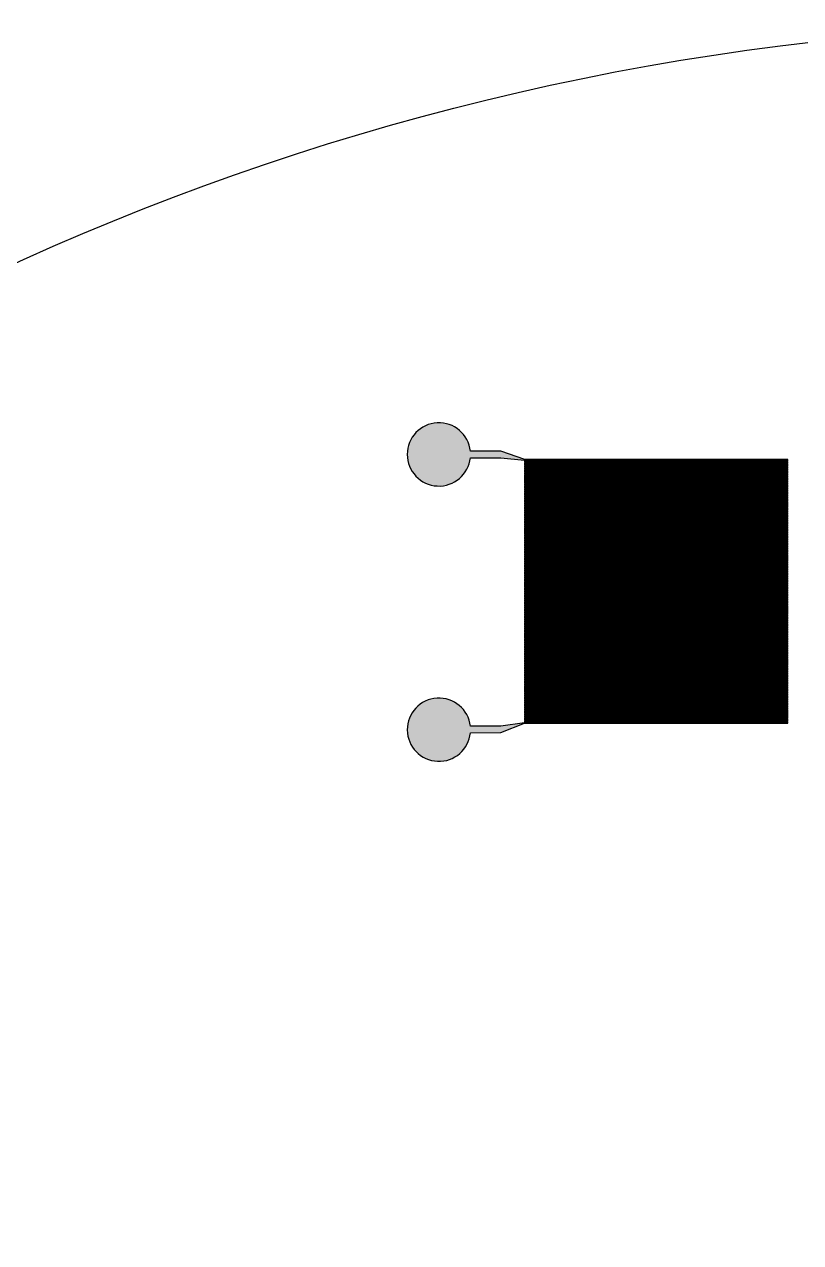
# Model space of a CAD drawing. Header units: millimetres. Extents: x 2668 to 2894, y 1564 to 1665.
# Drawn here: x 2697.88 to 2712.6, y 1641.61 to 1664.73 of the extents above; entities that cross this region are included whole.
import ezdxf

# ---------------------------------------------------------------- set-up
doc = ezdxf.new("R2010")
doc.units = ezdxf.units.MM

msp = doc.modelspace()

# ---------------------------------------------------------------- hatches: boundary and pattern name
h = msp.add_hatch(color=0)
h.dxf.hatch_style = 1
h.paths.add_polyline_path([(2706.919, 1656.627), (2706.34, 1656.627, 19.147775), (2706.34, 1656.502), (2706.919, 1656.502), (2707.364, 1656.456), (2712.352, 1656.456), (2712.352, 1656.444), (2712.342, 1656.444), (2707.364, 1656.444), (2707.364, 1656.412), (2712.352, 1656.412), (2712.352, 1656.4), (2712.342, 1656.4), (2707.364, 1656.4), (2707.364, 1656.368), (2712.352, 1656.368), (2712.352, 1656.356), (2712.342, 1656.356), (2707.364, 1656.356), (2707.364, 1656.324), (2712.352, 1656.324), (2712.352, 1656.312), (2712.342, 1656.312), (2707.364, 1656.312), (2707.364, 1656.28), (2712.352, 1656.28), (2712.352, 1656.268), (2712.342, 1656.268), (2707.364, 1656.268), (2707.364, 1656.236), (2712.352, 1656.236), (2712.352, 1656.224), (2712.342, 1656.224), (2707.364, 1656.224), (2707.364, 1656.192), (2712.352, 1656.192), (2712.352, 1656.18), (2712.342, 1656.18), (2707.364, 1656.18), (2707.364, 1656.148), (2712.352, 1656.148), (2712.352, 1656.136), (2712.342, 1656.136), (2707.364, 1656.136), (2707.364, 1656.104), (2712.352, 1656.104), (2712.352, 1656.092), (2712.342, 1656.092), (2707.364, 1656.092), (2707.364, 1656.06), (2712.352, 1656.06), (2712.352, 1656.048), (2712.342, 1656.048), (2707.364, 1656.048), (2707.364, 1656.016), (2712.352, 1656.016), (2712.352, 1656.004), (2712.342, 1656.004), (2707.364, 1656.004), (2707.364, 1655.972), (2712.352, 1655.972), (2712.352, 1655.96), (2712.342, 1655.96), (2707.364, 1655.96), (2707.364, 1655.928), (2712.352, 1655.928), (2712.352, 1655.916), (2712.342, 1655.916), (2707.364, 1655.916), (2707.364, 1655.884), (2712.352, 1655.884), (2712.352, 1655.872), (2712.342, 1655.872), (2707.364, 1655.872), (2707.364, 1655.84), (2712.352, 1655.84), (2712.352, 1655.828), (2712.342, 1655.828), (2707.364, 1655.828), (2707.364, 1655.796), (2712.352, 1655.796), (2712.352, 1655.784), (2712.342, 1655.784), (2707.364, 1655.784), (2707.364, 1655.752), (2712.352, 1655.752), (2712.352, 1655.74), (2712.342, 1655.74), (2707.364, 1655.74), (2707.364, 1655.708), (2712.352, 1655.708), (2712.352, 1655.696), (2712.342, 1655.696), (2707.364, 1655.696), (2707.364, 1655.664), (2712.352, 1655.664), (2712.352, 1655.652), (2712.342, 1655.652), (2707.364, 1655.652), (2707.364, 1655.62), (2712.352, 1655.62), (2712.352, 1655.608), (2712.342, 1655.608), (2707.364, 1655.608), (2707.364, 1655.576), (2712.352, 1655.576), (2712.352, 1655.564), (2712.342, 1655.564), (2707.364, 1655.564), (2707.364, 1655.532), (2712.352, 1655.532), (2712.352, 1655.52), (2712.342, 1655.52), (2707.364, 1655.52), (2707.364, 1655.488), (2712.352, 1655.488), (2712.352, 1655.476), (2712.342, 1655.476), (2707.364, 1655.476), (2707.364, 1655.444), (2712.352, 1655.444), (2712.352, 1655.432), (2712.342, 1655.432), (2707.364, 1655.432), (2707.364, 1655.4), (2712.352, 1655.4), (2712.352, 1655.388), (2712.342, 1655.388), (2707.364, 1655.388), (2707.364, 1655.356), (2712.352, 1655.356), (2712.352, 1655.344), (2712.342, 1655.344), (2707.364, 1655.344), (2707.364, 1655.312), (2712.352, 1655.312), (2712.352, 1655.3), (2712.342, 1655.3), (2707.364, 1655.3), (2707.364, 1655.268), (2712.352, 1655.268), (2712.352, 1655.256), (2712.342, 1655.256), (2707.364, 1655.256), (2707.364, 1655.224), (2712.352, 1655.224), (2712.352, 1655.212), (2712.342, 1655.212), (2707.364, 1655.212), (2707.364, 1655.18), (2712.352, 1655.18), (2712.352, 1655.168), (2712.342, 1655.168), (2707.364, 1655.168), (2707.364, 1655.136), (2712.352, 1655.136), (2712.352, 1655.124), (2712.342, 1655.124), (2707.364, 1655.124), (2707.364, 1655.092), (2712.352, 1655.092), (2712.352, 1655.08), (2712.342, 1655.08), (2707.364, 1655.08), (2707.364, 1655.048), (2712.352, 1655.048), (2712.352, 1655.036), (2712.342, 1655.036), (2707.364, 1655.036), (2707.364, 1655.004), (2712.352, 1655.004), (2712.352, 1654.992), (2712.342, 1654.992), (2707.364, 1654.992), (2707.364, 1654.96), (2712.352, 1654.96), (2712.352, 1654.948), (2712.342, 1654.948), (2707.364, 1654.948), (2707.364, 1654.916), (2712.352, 1654.916), (2712.352, 1654.904), (2712.342, 1654.904), (2707.364, 1654.904), (2707.364, 1654.872), (2712.352, 1654.872), (2712.352, 1654.86), (2712.342, 1654.86), (2707.364, 1654.86), (2707.364, 1654.828), (2712.352, 1654.828), (2712.352, 1654.816), (2712.342, 1654.816), (2707.364, 1654.816), (2707.364, 1654.784), (2712.352, 1654.784), (2712.352, 1654.772), (2712.342, 1654.772), (2707.364, 1654.772), (2707.364, 1654.74), (2712.352, 1654.74), (2712.352, 1654.728), (2712.342, 1654.728), (2707.364, 1654.728), (2707.364, 1654.696), (2712.352, 1654.696), (2712.352, 1654.684), (2712.342, 1654.684), (2707.364, 1654.684), (2707.364, 1654.652), (2712.352, 1654.652), (2712.352, 1654.64), (2712.342, 1654.64), (2707.364, 1654.64), (2707.364, 1654.608), (2712.352, 1654.608), (2712.352, 1654.596), (2712.342, 1654.596), (2707.364, 1654.596), (2707.364, 1654.564), (2712.352, 1654.564), (2712.352, 1654.552), (2712.342, 1654.552), (2707.364, 1654.552), (2707.364, 1654.52), (2712.352, 1654.52), (2712.352, 1654.508), (2712.342, 1654.508), (2707.364, 1654.508), (2707.364, 1654.476), (2712.352, 1654.476), (2712.352, 1654.464), (2712.342, 1654.464), (2707.364, 1654.464), (2707.364, 1654.432), (2712.352, 1654.432), (2712.352, 1654.42), (2712.342, 1654.42), (2707.364, 1654.42), (2707.364, 1654.388), (2712.352, 1654.388), (2712.352, 1654.376), (2712.342, 1654.376), (2707.364, 1654.376), (2707.364, 1654.344), (2712.352, 1654.344), (2712.352, 1654.332), (2712.342, 1654.332), (2707.364, 1654.332), (2707.364, 1654.3), (2712.352, 1654.3), (2712.352, 1654.288), (2712.342, 1654.288), (2707.364, 1654.288), (2707.364, 1654.256), (2712.352, 1654.256), (2712.352, 1654.244), (2712.342, 1654.244), (2707.364, 1654.244), (2707.364, 1654.212), (2712.352, 1654.212), (2712.352, 1654.2), (2712.342, 1654.2), (2707.364, 1654.2), (2707.364, 1654.168), (2712.352, 1654.168), (2712.352, 1654.156), (2712.342, 1654.156), (2707.364, 1654.156), (2707.364, 1654.124), (2712.352, 1654.124), (2712.352, 1654.112), (2712.342, 1654.112), (2707.364, 1654.112), (2707.364, 1654.08), (2712.352, 1654.08), (2712.352, 1654.068), (2712.342, 1654.068), (2707.364, 1654.068), (2707.364, 1654.036), (2712.352, 1654.036), (2712.352, 1654.024), (2712.342, 1654.024), (2707.364, 1654.024), (2707.364, 1653.992), (2712.352, 1653.992), (2712.352, 1653.98), (2712.342, 1653.98), (2707.364, 1653.98), (2707.364, 1653.948), (2712.352, 1653.948), (2712.352, 1653.936), (2712.342, 1653.936), (2707.364, 1653.936), (2707.364, 1653.904), (2712.352, 1653.904), (2712.352, 1653.892), (2712.342, 1653.892), (2707.364, 1653.892), (2707.364, 1653.86), (2712.352, 1653.86), (2712.352, 1653.848), (2712.342, 1653.848), (2707.364, 1653.848), (2707.364, 1653.816), (2712.352, 1653.816), (2712.352, 1653.804), (2712.342, 1653.804), (2707.364, 1653.804), (2707.364, 1653.772), (2712.352, 1653.772), (2712.352, 1653.76), (2712.342, 1653.76), (2707.364, 1653.76), (2707.364, 1653.728), (2712.352, 1653.728), (2712.352, 1653.716), (2712.342, 1653.716), (2707.364, 1653.716), (2707.364, 1653.684), (2712.352, 1653.684), (2712.352, 1653.672), (2712.342, 1653.672), (2707.364, 1653.672), (2707.364, 1653.64), (2712.352, 1653.64), (2712.352, 1653.628), (2712.342, 1653.628), (2707.364, 1653.628), (2707.364, 1653.596), (2712.352, 1653.596), (2712.352, 1653.584), (2712.342, 1653.584), (2707.364, 1653.584), (2707.364, 1653.552), (2712.352, 1653.552), (2712.352, 1653.54), (2712.342, 1653.54), (2707.364, 1653.54), (2707.364, 1653.508), (2712.352, 1653.508), (2712.352, 1653.496), (2712.342, 1653.496), (2707.364, 1653.496), (2707.364, 1653.464), (2712.352, 1653.464), (2712.352, 1653.452), (2712.342, 1653.452), (2707.364, 1653.452), (2707.364, 1653.42), (2712.352, 1653.42), (2712.352, 1653.408), (2712.342, 1653.408), (2707.364, 1653.408), (2707.364, 1653.376), (2712.352, 1653.376), (2712.352, 1653.364), (2712.342, 1653.364), (2707.364, 1653.364), (2707.364, 1653.332), (2712.352, 1653.332), (2712.352, 1653.32), (2712.342, 1653.32), (2707.364, 1653.32), (2707.364, 1653.288), (2712.352, 1653.288), (2712.352, 1653.276), (2712.342, 1653.276), (2707.364, 1653.276), (2707.364, 1653.244), (2712.352, 1653.244), (2712.352, 1653.232), (2712.342, 1653.232), (2707.364, 1653.232), (2707.364, 1653.2), (2712.352, 1653.2), (2712.352, 1653.188), (2712.342, 1653.188), (2707.364, 1653.188), (2707.364, 1653.156), (2712.352, 1653.156), (2712.352, 1653.144), (2712.342, 1653.144), (2707.364, 1653.144), (2707.364, 1653.112), (2712.352, 1653.112), (2712.352, 1653.1), (2712.342, 1653.1), (2707.364, 1653.1), (2707.364, 1653.068), (2712.352, 1653.068), (2712.352, 1653.056), (2712.342, 1653.056), (2707.364, 1653.056), (2707.364, 1653.024), (2712.352, 1653.024), (2712.352, 1653.012), (2712.342, 1653.012), (2707.364, 1653.012), (2707.364, 1652.98), (2712.352, 1652.98), (2712.352, 1652.968), (2712.342, 1652.968), (2707.364, 1652.968), (2707.364, 1652.936), (2712.352, 1652.936), (2712.352, 1652.924), (2712.342, 1652.924), (2707.364, 1652.924), (2707.364, 1652.892), (2712.352, 1652.892), (2712.352, 1652.88), (2712.342, 1652.88), (2707.364, 1652.88), (2707.364, 1652.848), (2712.352, 1652.848), (2712.352, 1652.836), (2712.342, 1652.836), (2707.364, 1652.836), (2707.364, 1652.804), (2712.352, 1652.804), (2712.352, 1652.792), (2712.342, 1652.792), (2707.364, 1652.792), (2707.364, 1652.76), (2712.352, 1652.76), (2712.352, 1652.748), (2712.342, 1652.748), (2707.364, 1652.748), (2707.364, 1652.716), (2712.352, 1652.716), (2712.352, 1652.704), (2712.342, 1652.704), (2707.364, 1652.704), (2707.364, 1652.672), (2712.352, 1652.672), (2712.352, 1652.66), (2712.342, 1652.66), (2707.364, 1652.66), (2707.364, 1652.628), (2712.352, 1652.628), (2712.352, 1652.616), (2712.342, 1652.616), (2707.364, 1652.616), (2707.364, 1652.584), (2712.352, 1652.584), (2712.352, 1652.572), (2712.342, 1652.572), (2707.364, 1652.572), (2707.364, 1652.54), (2712.352, 1652.54), (2712.352, 1652.528), (2712.342, 1652.528), (2707.364, 1652.528), (2707.364, 1652.496), (2712.352, 1652.496), (2712.352, 1652.484), (2712.342, 1652.484), (2707.364, 1652.484), (2707.364, 1652.452), (2712.352, 1652.452), (2712.352, 1652.44), (2712.342, 1652.44), (2707.364, 1652.44), (2707.364, 1652.408), (2712.352, 1652.408), (2712.352, 1652.396), (2712.342, 1652.396), (2707.364, 1652.396), (2707.364, 1652.364), (2712.352, 1652.364), (2712.352, 1652.352), (2712.342, 1652.352), (2707.364, 1652.352), (2707.364, 1652.32), (2712.352, 1652.32), (2712.352, 1652.308), (2712.342, 1652.308), (2707.364, 1652.308), (2707.364, 1652.276), (2712.352, 1652.276), (2712.352, 1652.264), (2712.342, 1652.264), (2707.364, 1652.264), (2707.364, 1652.232), (2712.352, 1652.232), (2712.352, 1652.22), (2712.342, 1652.22), (2707.364, 1652.22), (2707.364, 1652.188), (2712.352, 1652.188), (2712.352, 1652.176), (2712.342, 1652.176), (2707.364, 1652.176), (2707.364, 1652.144), (2712.352, 1652.144), (2712.352, 1652.132), (2712.342, 1652.132), (2707.364, 1652.132), (2707.364, 1652.1), (2712.352, 1652.1), (2712.352, 1652.088), (2712.342, 1652.088), (2707.364, 1652.088), (2707.364, 1652.056), (2712.352, 1652.056), (2712.352, 1652.044), (2712.342, 1652.044), (2707.364, 1652.044), (2707.364, 1652.012), (2712.352, 1652.012), (2712.352, 1652), (2712.342, 1652), (2707.364, 1652), (2707.364, 1651.968), (2712.352, 1651.968), (2712.352, 1651.956), (2712.342, 1651.956), (2707.364, 1651.956), (2707.364, 1651.924), (2712.352, 1651.924), (2712.352, 1651.912), (2712.342, 1651.912), (2707.364, 1651.912), (2707.364, 1651.88), (2712.352, 1651.88), (2712.352, 1651.868), (2712.342, 1651.868), (2707.364, 1651.868), (2707.364, 1651.836), (2712.352, 1651.836), (2712.352, 1651.824), (2712.342, 1651.824), (2707.364, 1651.824), (2707.364, 1651.792), (2712.352, 1651.792), (2712.352, 1651.78), (2712.342, 1651.78), (2707.364, 1651.78), (2707.364, 1651.748), (2712.352, 1651.748), (2712.352, 1651.736), (2712.342, 1651.736), (2707.364, 1651.736), (2707.364, 1651.704), (2712.352, 1651.704), (2712.352, 1651.692), (2712.342, 1651.692), (2707.364, 1651.692), (2707.364, 1651.66), (2712.352, 1651.66), (2712.352, 1651.648), (2712.342, 1651.648), (2707.364, 1651.648), (2707.364, 1651.616), (2712.352, 1651.616), (2712.352, 1651.604), (2712.342, 1651.604), (2707.364, 1651.604), (2707.364, 1651.572), (2712.352, 1651.572), (2712.352, 1651.56), (2712.342, 1651.56), (2707.364, 1651.56), (2707.364, 1651.528), (2712.352, 1651.528), (2712.352, 1651.516), (2712.342, 1651.516), (2707.364, 1651.516), (2707.364, 1651.484), (2712.352, 1651.484), (2712.352, 1651.472), (2712.342, 1651.472), (2707.364, 1651.472), (2706.919, 1651.41), (2706.34, 1651.408, 19.147507), (2706.341, 1651.283), (2706.92, 1651.285), (2707.364, 1651.462), (2707.374, 1651.462), (2712.352, 1651.462), (2712.362, 1651.462), (2712.362, 1651.494), (2707.374, 1651.494), (2707.374, 1651.506), (2712.352, 1651.506), (2712.362, 1651.506), (2712.362, 1651.538), (2707.374, 1651.538), (2707.374, 1651.55), (2712.352, 1651.55), (2712.362, 1651.55), (2712.362, 1651.582), (2707.374, 1651.582), (2707.374, 1651.594), (2712.352, 1651.594), (2712.362, 1651.594), (2712.362, 1651.626), (2707.374, 1651.626), (2707.374, 1651.638), (2712.352, 1651.638), (2712.362, 1651.638), (2712.362, 1651.67), (2707.374, 1651.67), (2707.374, 1651.682), (2712.352, 1651.682), (2712.362, 1651.682), (2712.362, 1651.714), (2707.374, 1651.714), (2707.374, 1651.726), (2712.352, 1651.726), (2712.362, 1651.726), (2712.362, 1651.758), (2707.374, 1651.758), (2707.374, 1651.77), (2712.352, 1651.77), (2712.362, 1651.77), (2712.362, 1651.802), (2707.374, 1651.802), (2707.374, 1651.814), (2712.352, 1651.814), (2712.362, 1651.814), (2712.362, 1651.846), (2707.374, 1651.846), (2707.374, 1651.858), (2712.352, 1651.858), (2712.362, 1651.858), (2712.362, 1651.89), (2707.374, 1651.89), (2707.374, 1651.902), (2712.352, 1651.902), (2712.362, 1651.902), (2712.362, 1651.934), (2707.374, 1651.934), (2707.374, 1651.946), (2712.352, 1651.946), (2712.362, 1651.946), (2712.362, 1651.978), (2707.374, 1651.978), (2707.374, 1651.99), (2712.352, 1651.99), (2712.362, 1651.99), (2712.362, 1652.022), (2707.374, 1652.022), (2707.374, 1652.034), (2712.352, 1652.034), (2712.362, 1652.034), (2712.362, 1652.066), (2707.374, 1652.066), (2707.374, 1652.078), (2712.352, 1652.078), (2712.362, 1652.078), (2712.362, 1652.11), (2707.374, 1652.11), (2707.374, 1652.122), (2712.352, 1652.122), (2712.362, 1652.122), (2712.362, 1652.154), (2707.374, 1652.154), (2707.374, 1652.166), (2712.352, 1652.166), (2712.362, 1652.166), (2712.362, 1652.198), (2707.374, 1652.198), (2707.374, 1652.21), (2712.352, 1652.21), (2712.362, 1652.21), (2712.362, 1652.242), (2707.374, 1652.242), (2707.374, 1652.254), (2712.352, 1652.254), (2712.362, 1652.254), (2712.362, 1652.286), (2707.374, 1652.286), (2707.374, 1652.298), (2712.352, 1652.298), (2712.362, 1652.298), (2712.362, 1652.33), (2707.374, 1652.33), (2707.374, 1652.342), (2712.352, 1652.342), (2712.362, 1652.342), (2712.362, 1652.374), (2707.374, 1652.374), (2707.374, 1652.386), (2712.352, 1652.386), (2712.362, 1652.386), (2712.362, 1652.418), (2707.374, 1652.418), (2707.374, 1652.43), (2712.352, 1652.43), (2712.362, 1652.43), (2712.362, 1652.462), (2707.374, 1652.462), (2707.374, 1652.474), (2712.352, 1652.474), (2712.362, 1652.474), (2712.362, 1652.506), (2707.374, 1652.506), (2707.374, 1652.518), (2712.352, 1652.518), (2712.362, 1652.518), (2712.362, 1652.55), (2707.374, 1652.55), (2707.374, 1652.562), (2712.352, 1652.562), (2712.362, 1652.562), (2712.362, 1652.594), (2707.374, 1652.594), (2707.374, 1652.606), (2712.352, 1652.606), (2712.362, 1652.606), (2712.362, 1652.638), (2707.374, 1652.638), (2707.374, 1652.65), (2712.352, 1652.65), (2712.362, 1652.65), (2712.362, 1652.682), (2707.374, 1652.682), (2707.374, 1652.694), (2712.352, 1652.694), (2712.362, 1652.694), (2712.362, 1652.726), (2707.374, 1652.726), (2707.374, 1652.738), (2712.352, 1652.738), (2712.362, 1652.738), (2712.362, 1652.77), (2707.374, 1652.77), (2707.374, 1652.782), (2712.352, 1652.782), (2712.362, 1652.782), (2712.362, 1652.814), (2707.374, 1652.814), (2707.374, 1652.826), (2712.352, 1652.826), (2712.362, 1652.826), (2712.362, 1652.858), (2707.374, 1652.858), (2707.374, 1652.87), (2712.352, 1652.87), (2712.362, 1652.87), (2712.362, 1652.902), (2707.374, 1652.902), (2707.374, 1652.914), (2712.352, 1652.914), (2712.362, 1652.914), (2712.362, 1652.946), (2707.374, 1652.946), (2707.374, 1652.958), (2712.352, 1652.958), (2712.362, 1652.958), (2712.362, 1652.99), (2707.374, 1652.99), (2707.374, 1653.002), (2712.352, 1653.002), (2712.362, 1653.002), (2712.362, 1653.034), (2707.374, 1653.034), (2707.374, 1653.046), (2712.352, 1653.046), (2712.362, 1653.046), (2712.362, 1653.078), (2707.374, 1653.078), (2707.374, 1653.09), (2712.352, 1653.09), (2712.362, 1653.09), (2712.362, 1653.122), (2707.374, 1653.122), (2707.374, 1653.134), (2712.352, 1653.134), (2712.362, 1653.134), (2712.362, 1653.166), (2707.374, 1653.166), (2707.374, 1653.178), (2712.352, 1653.178), (2712.362, 1653.178), (2712.362, 1653.21), (2707.374, 1653.21), (2707.374, 1653.222), (2712.352, 1653.222), (2712.362, 1653.222), (2712.362, 1653.254), (2707.374, 1653.254), (2707.374, 1653.266), (2712.352, 1653.266), (2712.362, 1653.266), (2712.362, 1653.298), (2707.374, 1653.298), (2707.374, 1653.31), (2712.352, 1653.31), (2712.362, 1653.31), (2712.362, 1653.342), (2707.374, 1653.342), (2707.374, 1653.354), (2712.352, 1653.354), (2712.362, 1653.354), (2712.362, 1653.386), (2707.374, 1653.386), (2707.374, 1653.398), (2712.352, 1653.398), (2712.362, 1653.398), (2712.362, 1653.43), (2707.374, 1653.43), (2707.374, 1653.442), (2712.352, 1653.442), (2712.362, 1653.442), (2712.362, 1653.474), (2707.374, 1653.474), (2707.374, 1653.486), (2712.352, 1653.486), (2712.362, 1653.486), (2712.362, 1653.518), (2707.374, 1653.518), (2707.374, 1653.53), (2712.352, 1653.53), (2712.362, 1653.53), (2712.362, 1653.562), (2707.374, 1653.562), (2707.374, 1653.574), (2712.352, 1653.574), (2712.362, 1653.574), (2712.362, 1653.606), (2707.374, 1653.606), (2707.374, 1653.618), (2712.352, 1653.618), (2712.362, 1653.618), (2712.362, 1653.65), (2707.374, 1653.65), (2707.374, 1653.662), (2712.352, 1653.662), (2712.362, 1653.662), (2712.362, 1653.694), (2707.374, 1653.694), (2707.374, 1653.706), (2712.352, 1653.706), (2712.362, 1653.706), (2712.362, 1653.738), (2707.374, 1653.738), (2707.374, 1653.75), (2712.352, 1653.75), (2712.362, 1653.75), (2712.362, 1653.782), (2707.374, 1653.782), (2707.374, 1653.794), (2712.352, 1653.794), (2712.362, 1653.794), (2712.362, 1653.826), (2707.374, 1653.826), (2707.374, 1653.838), (2712.352, 1653.838), (2712.362, 1653.838), (2712.362, 1653.87), (2707.374, 1653.87), (2707.374, 1653.882), (2712.352, 1653.882), (2712.362, 1653.882), (2712.362, 1653.914), (2707.374, 1653.914), (2707.374, 1653.926), (2712.352, 1653.926), (2712.362, 1653.926), (2712.362, 1653.958), (2707.374, 1653.958), (2707.374, 1653.97), (2712.352, 1653.97), (2712.362, 1653.97), (2712.362, 1654.002), (2707.374, 1654.002), (2707.374, 1654.014), (2712.352, 1654.014), (2712.362, 1654.014), (2712.362, 1654.046), (2707.374, 1654.046), (2707.374, 1654.058), (2712.352, 1654.058), (2712.362, 1654.058), (2712.362, 1654.09), (2707.374, 1654.09), (2707.374, 1654.102), (2712.352, 1654.102), (2712.362, 1654.102), (2712.362, 1654.134), (2707.374, 1654.134), (2707.374, 1654.146), (2712.352, 1654.146), (2712.362, 1654.146), (2712.362, 1654.178), (2707.374, 1654.178), (2707.374, 1654.19), (2712.352, 1654.19), (2712.362, 1654.19), (2712.362, 1654.222), (2707.374, 1654.222), (2707.374, 1654.234), (2712.352, 1654.234), (2712.362, 1654.234), (2712.362, 1654.266), (2707.374, 1654.266), (2707.374, 1654.278), (2712.352, 1654.278), (2712.362, 1654.278), (2712.362, 1654.31), (2707.374, 1654.31), (2707.374, 1654.322), (2712.352, 1654.322), (2712.362, 1654.322), (2712.362, 1654.354), (2707.374, 1654.354), (2707.374, 1654.366), (2712.352, 1654.366), (2712.362, 1654.366), (2712.362, 1654.398), (2707.374, 1654.398), (2707.374, 1654.41), (2712.352, 1654.41), (2712.362, 1654.41), (2712.362, 1654.442), (2707.374, 1654.442), (2707.374, 1654.454), (2712.352, 1654.454), (2712.362, 1654.454), (2712.362, 1654.486), (2707.374, 1654.486), (2707.374, 1654.498), (2712.352, 1654.498), (2712.362, 1654.498), (2712.362, 1654.53), (2707.374, 1654.53), (2707.374, 1654.542), (2712.352, 1654.542), (2712.362, 1654.542), (2712.362, 1654.574), (2707.374, 1654.574), (2707.374, 1654.586), (2712.352, 1654.586), (2712.362, 1654.586), (2712.362, 1654.618), (2707.374, 1654.618), (2707.374, 1654.63), (2712.352, 1654.63), (2712.362, 1654.63), (2712.362, 1654.662), (2707.374, 1654.662), (2707.374, 1654.674), (2712.352, 1654.674), (2712.362, 1654.674), (2712.362, 1654.706), (2707.374, 1654.706), (2707.374, 1654.718), (2712.352, 1654.718), (2712.362, 1654.718), (2712.362, 1654.75), (2707.374, 1654.75), (2707.374, 1654.762), (2712.352, 1654.762), (2712.362, 1654.762), (2712.362, 1654.794), (2707.374, 1654.794), (2707.374, 1654.806), (2712.352, 1654.806), (2712.362, 1654.806), (2712.362, 1654.838), (2707.374, 1654.838), (2707.374, 1654.85), (2712.352, 1654.85), (2712.362, 1654.85), (2712.362, 1654.882), (2707.374, 1654.882), (2707.374, 1654.894), (2712.352, 1654.894), (2712.362, 1654.894), (2712.362, 1654.926), (2707.374, 1654.926), (2707.374, 1654.938), (2712.352, 1654.938), (2712.362, 1654.938), (2712.362, 1654.97), (2707.374, 1654.97), (2707.374, 1654.982), (2712.352, 1654.982), (2712.362, 1654.982), (2712.362, 1655.014), (2707.374, 1655.014), (2707.374, 1655.026), (2712.352, 1655.026), (2712.362, 1655.026), (2712.362, 1655.058), (2707.374, 1655.058), (2707.374, 1655.07), (2712.352, 1655.07), (2712.362, 1655.07), (2712.362, 1655.102), (2707.374, 1655.102), (2707.374, 1655.114), (2712.352, 1655.114), (2712.362, 1655.114), (2712.362, 1655.146), (2707.374, 1655.146), (2707.374, 1655.158), (2712.352, 1655.158), (2712.362, 1655.158), (2712.362, 1655.19), (2707.374, 1655.19), (2707.374, 1655.202), (2712.352, 1655.202), (2712.362, 1655.202), (2712.362, 1655.234), (2707.374, 1655.234), (2707.374, 1655.246), (2712.352, 1655.246), (2712.362, 1655.246), (2712.362, 1655.278), (2707.374, 1655.278), (2707.374, 1655.29), (2712.352, 1655.29), (2712.362, 1655.29), (2712.362, 1655.322), (2707.374, 1655.322), (2707.374, 1655.334), (2712.352, 1655.334), (2712.362, 1655.334), (2712.362, 1655.366), (2707.374, 1655.366), (2707.374, 1655.378), (2712.352, 1655.378), (2712.362, 1655.378), (2712.362, 1655.41), (2707.374, 1655.41), (2707.374, 1655.422), (2712.352, 1655.422), (2712.362, 1655.422), (2712.362, 1655.454), (2707.374, 1655.454), (2707.374, 1655.466), (2712.352, 1655.466), (2712.362, 1655.466), (2712.362, 1655.498), (2707.374, 1655.498), (2707.374, 1655.51), (2712.352, 1655.51), (2712.362, 1655.51), (2712.362, 1655.542), (2707.374, 1655.542), (2707.374, 1655.554), (2712.352, 1655.554), (2712.362, 1655.554), (2712.362, 1655.586), (2707.374, 1655.586), (2707.374, 1655.598), (2712.352, 1655.598), (2712.362, 1655.598), (2712.362, 1655.63), (2707.374, 1655.63), (2707.374, 1655.642), (2712.352, 1655.642), (2712.362, 1655.642), (2712.362, 1655.674), (2707.374, 1655.674), (2707.374, 1655.686), (2712.352, 1655.686), (2712.362, 1655.686), (2712.362, 1655.718), (2707.374, 1655.718), (2707.374, 1655.73), (2712.352, 1655.73), (2712.362, 1655.73), (2712.362, 1655.762), (2707.374, 1655.762), (2707.374, 1655.774), (2712.352, 1655.774), (2712.362, 1655.774), (2712.362, 1655.806), (2707.374, 1655.806), (2707.374, 1655.818), (2712.352, 1655.818), (2712.362, 1655.818), (2712.362, 1655.85), (2707.374, 1655.85), (2707.374, 1655.862), (2712.352, 1655.862), (2712.362, 1655.862), (2712.362, 1655.894), (2707.374, 1655.894), (2707.374, 1655.906), (2712.352, 1655.906), (2712.362, 1655.906), (2712.362, 1655.938), (2707.374, 1655.938), (2707.374, 1655.95), (2712.352, 1655.95), (2712.362, 1655.95), (2712.362, 1655.982), (2707.374, 1655.982), (2707.374, 1655.994), (2712.352, 1655.994), (2712.362, 1655.994), (2712.362, 1656.026), (2707.374, 1656.026), (2707.374, 1656.038), (2712.352, 1656.038), (2712.362, 1656.038), (2712.362, 1656.07), (2707.374, 1656.07), (2707.374, 1656.082), (2712.352, 1656.082), (2712.362, 1656.082), (2712.362, 1656.114), (2707.374, 1656.114), (2707.374, 1656.126), (2712.352, 1656.126), (2712.362, 1656.126), (2712.362, 1656.158), (2707.374, 1656.158), (2707.374, 1656.17), (2712.352, 1656.17), (2712.362, 1656.17), (2712.362, 1656.202), (2707.374, 1656.202), (2707.374, 1656.214), (2712.352, 1656.214), (2712.362, 1656.214), (2712.362, 1656.246), (2707.374, 1656.246), (2707.374, 1656.258), (2712.352, 1656.258), (2712.362, 1656.258), (2712.362, 1656.29), (2707.374, 1656.29), (2707.374, 1656.302), (2712.352, 1656.302), (2712.362, 1656.302), (2712.362, 1656.334), (2707.374, 1656.334), (2707.374, 1656.346), (2712.352, 1656.346), (2712.362, 1656.346), (2712.362, 1656.378), (2707.374, 1656.378), (2707.374, 1656.39), (2712.352, 1656.39), (2712.362, 1656.39), (2712.362, 1656.422), (2707.374, 1656.422), (2707.374, 1656.434), (2712.352, 1656.434), (2712.362, 1656.434), (2712.362, 1656.466), (2707.374, 1656.466)])

# ---------------------------------------------------------------- linework, layer by layer
msp.add_lwpolyline([(2712.342, 1652.132), (2707.364, 1652.132), (2707.364, 1652.1), (2712.352, 1652.1), (2712.352, 1652.088), (2712.342, 1652.088), (2707.364, 1652.088), (2707.364, 1652.056), (2712.352, 1652.056), (2712.352, 1652.044), (2712.342, 1652.044), (2707.364, 1652.044), (2707.364, 1652.012), (2712.352, 1652.012), (2712.352, 1652), (2712.342, 1652), (2707.364, 1652), (2707.364, 1651.968), (2712.352, 1651.968), (2712.352, 1651.956), (2712.342, 1651.956), (2707.364, 1651.956), (2707.364, 1651.924), (2712.352, 1651.924), (2712.352, 1651.912), (2712.342, 1651.912), (2707.364, 1651.912), (2707.364, 1651.88), (2712.352, 1651.88), (2712.352, 1651.868), (2712.342, 1651.868), (2707.364, 1651.868), (2707.364, 1651.836), (2712.352, 1651.836), (2712.352, 1651.824), (2712.342, 1651.824), (2707.364, 1651.824), (2707.364, 1651.792), (2712.352, 1651.792), (2712.352, 1651.78), (2712.342, 1651.78), (2707.364, 1651.78), (2707.364, 1651.748), (2712.352, 1651.748), (2712.352, 1651.736), (2712.342, 1651.736), (2707.364, 1651.736), (2707.364, 1651.704), (2712.352, 1651.704), (2712.352, 1651.692), (2712.342, 1651.692), (2707.364, 1651.692), (2707.364, 1651.66), (2712.352, 1651.66), (2712.352, 1651.648), (2712.342, 1651.648), (2707.364, 1651.648), (2707.364, 1651.616), (2712.352, 1651.616), (2712.352, 1651.604), (2712.342, 1651.604), (2707.364, 1651.604), (2707.364, 1651.572), (2712.352, 1651.572), (2712.352, 1651.56), (2712.342, 1651.56), (2707.364, 1651.56), (2707.364, 1651.528), (2712.352, 1651.528), (2712.352, 1651.516), (2712.342, 1651.516), (2707.364, 1651.516), (2707.364, 1651.484), (2712.352, 1651.484), (2712.352, 1651.472), (2712.342, 1651.472), (2707.364, 1651.472), (2706.919, 1651.41), (2706.919, 1651.41), (2706.919, 1651.41), (2706.919, 1651.41), (2706.34, 1651.408, 19.147507), (2706.341, 1651.283), (2706.92, 1651.285), (2706.92, 1651.285), (2707.364, 1651.462), (2707.374, 1651.462), (2712.352, 1651.462), (2712.362, 1651.462), (2712.362, 1651.494), (2707.374, 1651.494), (2707.374, 1651.506), (2712.352, 1651.506), (2712.362, 1651.506), (2712.362, 1651.538), (2707.374, 1651.538), (2707.374, 1651.55), (2712.352, 1651.55), (2712.362, 1651.55), (2712.362, 1651.582), (2707.374, 1651.582), (2707.374, 1651.594), (2712.352, 1651.594), (2712.362, 1651.594), (2712.362, 1651.626), (2707.374, 1651.626), (2707.374, 1651.638), (2712.352, 1651.638), (2712.362, 1651.638), (2712.362, 1651.67), (2707.374, 1651.67), (2707.374, 1651.682), (2712.352, 1651.682), (2712.362, 1651.682), (2712.362, 1651.714), (2707.374, 1651.714), (2707.374, 1651.726), (2712.352, 1651.726), (2712.362, 1651.726), (2712.362, 1651.758), (2707.374, 1651.758), (2707.374, 1651.77), (2712.352, 1651.77), (2712.362, 1651.77), (2712.362, 1651.802), (2707.374, 1651.802), (2707.374, 1651.814), (2712.352, 1651.814), (2712.362, 1651.814), (2712.362, 1651.846), (2707.374, 1651.846), (2707.374, 1651.858), (2712.352, 1651.858), (2712.362, 1651.858), (2712.362, 1651.89), (2707.374, 1651.89), (2707.374, 1651.902), (2712.352, 1651.902), (2712.362, 1651.902), (2712.362, 1651.934), (2707.374, 1651.934), (2707.374, 1651.946), (2712.352, 1651.946), (2712.362, 1651.946), (2712.362, 1651.978), (2707.374, 1651.978), (2707.374, 1651.99), (2712.352, 1651.99), (2712.362, 1651.99), (2712.362, 1652.022), (2707.374, 1652.022), (2707.374, 1652.034), (2712.352, 1652.034), (2712.362, 1652.034), (2712.362, 1652.066), (2707.374, 1652.066), (2707.374, 1652.078), (2712.352, 1652.078), (2712.362, 1652.078), (2712.362, 1652.11), (2707.374, 1652.11), (2707.374, 1652.122), (2712.352, 1652.122), (2712.362, 1652.122), (2712.362, 1652.154), (2707.374, 1652.154), (2707.374, 1652.166), (2712.352, 1652.166), (2712.362, 1652.166), (2712.362, 1652.198), (2707.374, 1652.198), (2707.374, 1652.21), (2712.352, 1652.21), (2712.362, 1652.21), (2712.362, 1652.242), (2707.374, 1652.242), (2707.374, 1652.254), (2712.352, 1652.254), (2712.362, 1652.254), (2712.362, 1652.286), (2707.374, 1652.286), (2707.374, 1652.298), (2712.352, 1652.298), (2712.362, 1652.298), (2712.362, 1652.33), (2707.374, 1652.33), (2707.374, 1652.342), (2712.352, 1652.342), (2712.362, 1652.342), (2712.362, 1652.374), (2707.374, 1652.374), (2707.374, 1652.386), (2712.352, 1652.386), (2712.362, 1652.386), (2712.362, 1652.418), (2707.374, 1652.418), (2707.374, 1652.43), (2712.352, 1652.43), (2712.362, 1652.43), (2712.362, 1652.462), (2707.374, 1652.462), (2707.374, 1652.474), (2712.352, 1652.474), (2712.362, 1652.474), (2712.362, 1652.506), (2707.374, 1652.506), (2707.374, 1652.518), (2712.352, 1652.518), (2712.362, 1652.518), (2712.362, 1652.55), (2707.374, 1652.55), (2707.374, 1652.562), (2712.352, 1652.562), (2712.362, 1652.562), (2712.362, 1652.594), (2707.374, 1652.594), (2707.374, 1652.606), (2712.352, 1652.606), (2712.362, 1652.606), (2712.362, 1652.638), (2707.374, 1652.638), (2707.374, 1652.65), (2712.352, 1652.65), (2712.362, 1652.65), (2712.362, 1652.682), (2707.374, 1652.682), (2707.374, 1652.694), (2712.352, 1652.694), (2712.362, 1652.694), (2712.362, 1652.726), (2707.374, 1652.726), (2707.374, 1652.738), (2712.352, 1652.738), (2712.362, 1652.738), (2712.362, 1652.77), (2707.374, 1652.77), (2707.374, 1652.782), (2712.352, 1652.782), (2712.362, 1652.782), (2712.362, 1652.814), (2707.374, 1652.814), (2707.374, 1652.826), (2712.352, 1652.826), (2712.362, 1652.826), (2712.362, 1652.858), (2707.374, 1652.858), (2707.374, 1652.87), (2712.352, 1652.87), (2712.362, 1652.87), (2712.362, 1652.902), (2707.374, 1652.902), (2707.374, 1652.914), (2712.352, 1652.914), (2712.362, 1652.914), (2712.362, 1652.946), (2707.374, 1652.946), (2707.374, 1652.958), (2712.352, 1652.958), (2712.362, 1652.958), (2712.362, 1652.99), (2707.374, 1652.99), (2707.374, 1653.002), (2712.352, 1653.002), (2712.362, 1653.002), (2712.362, 1653.034), (2707.374, 1653.034), (2707.374, 1653.046), (2712.352, 1653.046), (2712.362, 1653.046), (2712.362, 1653.078), (2707.374, 1653.078), (2707.374, 1653.09), (2712.352, 1653.09), (2712.362, 1653.09), (2712.362, 1653.122), (2707.374, 1653.122), (2707.374, 1653.134), (2712.352, 1653.134), (2712.362, 1653.134), (2712.362, 1653.166), (2707.374, 1653.166), (2707.374, 1653.178), (2712.352, 1653.178), (2712.362, 1653.178), (2712.362, 1653.21), (2707.374, 1653.21), (2707.374, 1653.222), (2712.352, 1653.222), (2712.362, 1653.222), (2712.362, 1653.254), (2707.374, 1653.254), (2707.374, 1653.266), (2712.352, 1653.266), (2712.362, 1653.266), (2712.362, 1653.298), (2707.374, 1653.298), (2707.374, 1653.31), (2712.352, 1653.31), (2712.362, 1653.31), (2712.362, 1653.342), (2707.374, 1653.342), (2707.374, 1653.354), (2712.352, 1653.354), (2712.362, 1653.354), (2712.362, 1653.386), (2707.374, 1653.386), (2707.374, 1653.398), (2712.352, 1653.398), (2712.362, 1653.398), (2712.362, 1653.43), (2707.374, 1653.43), (2707.374, 1653.442), (2712.352, 1653.442), (2712.362, 1653.442), (2712.362, 1653.474), (2707.374, 1653.474), (2707.374, 1653.486), (2712.352, 1653.486), (2712.362, 1653.486), (2712.362, 1653.518), (2707.374, 1653.518), (2707.374, 1653.53), (2712.352, 1653.53), (2712.362, 1653.53), (2712.362, 1653.562), (2707.374, 1653.562), (2707.374, 1653.574), (2712.352, 1653.574), (2712.362, 1653.574), (2712.362, 1653.606), (2707.374, 1653.606), (2707.374, 1653.618), (2712.352, 1653.618), (2712.362, 1653.618), (2712.362, 1653.65), (2707.374, 1653.65), (2707.374, 1653.662), (2712.352, 1653.662), (2712.362, 1653.662), (2712.362, 1653.694), (2707.374, 1653.694), (2707.374, 1653.706), (2712.352, 1653.706), (2712.362, 1653.706), (2712.362, 1653.738), (2707.374, 1653.738), (2707.374, 1653.75), (2712.352, 1653.75), (2712.362, 1653.75), (2712.362, 1653.782), (2707.374, 1653.782), (2707.374, 1653.794), (2712.352, 1653.794), (2712.362, 1653.794), (2712.362, 1653.826), (2707.374, 1653.826), (2707.374, 1653.838), (2712.352, 1653.838), (2712.362, 1653.838), (2712.362, 1653.87), (2707.374, 1653.87), (2707.374, 1653.882), (2712.352, 1653.882), (2712.362, 1653.882), (2712.362, 1653.914), (2707.374, 1653.914), (2707.374, 1653.926), (2712.352, 1653.926), (2712.362, 1653.926), (2712.362, 1653.958), (2707.374, 1653.958), (2707.374, 1653.97), (2712.352, 1653.97), (2712.362, 1653.97), (2712.362, 1654.002), (2707.374, 1654.002), (2707.374, 1654.014), (2712.352, 1654.014), (2712.362, 1654.014), (2712.362, 1654.046), (2707.374, 1654.046), (2707.374, 1654.058), (2712.352, 1654.058), (2712.362, 1654.058), (2712.362, 1654.09), (2707.374, 1654.09), (2707.374, 1654.102), (2712.352, 1654.102), (2712.362, 1654.102), (2712.362, 1654.134), (2707.374, 1654.134), (2707.374, 1654.146), (2712.352, 1654.146), (2712.362, 1654.146), (2712.362, 1654.178), (2707.374, 1654.178), (2707.374, 1654.19), (2712.352, 1654.19), (2712.362, 1654.19), (2712.362, 1654.222), (2707.374, 1654.222), (2707.374, 1654.234), (2712.352, 1654.234), (2712.362, 1654.234), (2712.362, 1654.266), (2707.374, 1654.266), (2707.374, 1654.278), (2712.352, 1654.278), (2712.362, 1654.278), (2712.362, 1654.31), (2707.374, 1654.31), (2707.374, 1654.322), (2712.352, 1654.322), (2712.362, 1654.322), (2712.362, 1654.354), (2707.374, 1654.354), (2707.374, 1654.366), (2712.352, 1654.366), (2712.362, 1654.366), (2712.362, 1654.398), (2707.374, 1654.398), (2707.374, 1654.41), (2712.352, 1654.41), (2712.362, 1654.41), (2712.362, 1654.442), (2707.374, 1654.442), (2707.374, 1654.454), (2712.352, 1654.454), (2712.362, 1654.454), (2712.362, 1654.486), (2707.374, 1654.486), (2707.374, 1654.498), (2712.352, 1654.498), (2712.362, 1654.498), (2712.362, 1654.53), (2707.374, 1654.53), (2707.374, 1654.542), (2712.352, 1654.542), (2712.362, 1654.542), (2712.362, 1654.574), (2707.374, 1654.574), (2707.374, 1654.586), (2712.352, 1654.586), (2712.362, 1654.586), (2712.362, 1654.618), (2707.374, 1654.618), (2707.374, 1654.63), (2712.352, 1654.63), (2712.362, 1654.63), (2712.362, 1654.662), (2707.374, 1654.662), (2707.374, 1654.674), (2712.352, 1654.674), (2712.362, 1654.674), (2712.362, 1654.706), (2707.374, 1654.706), (2707.374, 1654.718), (2712.352, 1654.718), (2712.362, 1654.718), (2712.362, 1654.75), (2707.374, 1654.75), (2707.374, 1654.762), (2712.352, 1654.762), (2712.362, 1654.762), (2712.362, 1654.794), (2707.374, 1654.794), (2707.374, 1654.806), (2712.352, 1654.806), (2712.362, 1654.806), (2712.362, 1654.838), (2707.374, 1654.838), (2707.374, 1654.85), (2712.352, 1654.85), (2712.362, 1654.85), (2712.362, 1654.882), (2707.374, 1654.882), (2707.374, 1654.894), (2712.352, 1654.894), (2712.362, 1654.894), (2712.362, 1654.926), (2707.374, 1654.926), (2707.374, 1654.938), (2712.352, 1654.938), (2712.362, 1654.938), (2712.362, 1654.97), (2707.374, 1654.97), (2707.374, 1654.982), (2712.352, 1654.982), (2712.362, 1654.982), (2712.362, 1655.014), (2707.374, 1655.014), (2707.374, 1655.026), (2712.352, 1655.026), (2712.362, 1655.026), (2712.362, 1655.058), (2707.374, 1655.058), (2707.374, 1655.07), (2712.352, 1655.07), (2712.362, 1655.07), (2712.362, 1655.102), (2707.374, 1655.102), (2707.374, 1655.114), (2712.352, 1655.114), (2712.362, 1655.114), (2712.362, 1655.146), (2707.374, 1655.146), (2707.374, 1655.158), (2712.352, 1655.158), (2712.362, 1655.158), (2712.362, 1655.19), (2707.374, 1655.19), (2707.374, 1655.202), (2712.352, 1655.202), (2712.362, 1655.202), (2712.362, 1655.234), (2707.374, 1655.234), (2707.374, 1655.246), (2712.352, 1655.246), (2712.362, 1655.246), (2712.362, 1655.278), (2707.374, 1655.278), (2707.374, 1655.29), (2712.352, 1655.29), (2712.362, 1655.29), (2712.362, 1655.322), (2707.374, 1655.322), (2707.374, 1655.334), (2712.352, 1655.334), (2712.362, 1655.334), (2712.362, 1655.366), (2707.374, 1655.366), (2707.374, 1655.378), (2712.352, 1655.378), (2712.362, 1655.378), (2712.362, 1655.41), (2707.374, 1655.41), (2707.374, 1655.422), (2712.352, 1655.422), (2712.362, 1655.422), (2712.362, 1655.454), (2707.374, 1655.454), (2707.374, 1655.466), (2712.352, 1655.466), (2712.362, 1655.466), (2712.362, 1655.498), (2707.374, 1655.498), (2707.374, 1655.51), (2712.352, 1655.51), (2712.362, 1655.51), (2712.362, 1655.542), (2707.374, 1655.542), (2707.374, 1655.554), (2712.352, 1655.554), (2712.362, 1655.554), (2712.362, 1655.586), (2707.374, 1655.586), (2707.374, 1655.598), (2712.352, 1655.598), (2712.362, 1655.598), (2712.362, 1655.63), (2707.374, 1655.63), (2707.374, 1655.642), (2712.352, 1655.642), (2712.362, 1655.642), (2712.362, 1655.674), (2707.374, 1655.674), (2707.374, 1655.686), (2712.352, 1655.686), (2712.362, 1655.686), (2712.362, 1655.718), (2707.374, 1655.718), (2707.374, 1655.73), (2712.352, 1655.73), (2712.362, 1655.73), (2712.362, 1655.762), (2707.374, 1655.762), (2707.374, 1655.774), (2712.352, 1655.774), (2712.362, 1655.774), (2712.362, 1655.806), (2707.374, 1655.806), (2707.374, 1655.818), (2712.352, 1655.818), (2712.362, 1655.818), (2712.362, 1655.85), (2707.374, 1655.85), (2707.374, 1655.862), (2712.352, 1655.862), (2712.362, 1655.862), (2712.362, 1655.894), (2707.374, 1655.894), (2707.374, 1655.906), (2712.352, 1655.906), (2712.362, 1655.906), (2712.362, 1655.938), (2707.374, 1655.938), (2707.374, 1655.95), (2712.352, 1655.95), (2712.362, 1655.95), (2712.362, 1655.982), (2707.374, 1655.982), (2707.374, 1655.994), (2712.352, 1655.994), (2712.362, 1655.994), (2712.362, 1656.026), (2707.374, 1656.026), (2707.374, 1656.038), (2712.352, 1656.038), (2712.362, 1656.038), (2712.362, 1656.07), (2707.374, 1656.07), (2707.374, 1656.082), (2712.352, 1656.082), (2712.362, 1656.082), (2712.362, 1656.114), (2707.374, 1656.114), (2707.374, 1656.126), (2712.352, 1656.126), (2712.362, 1656.126), (2712.362, 1656.158), (2707.374, 1656.158), (2707.374, 1656.17), (2712.352, 1656.17), (2712.362, 1656.17), (2712.362, 1656.202), (2707.374, 1656.202), (2707.374, 1656.214), (2712.352, 1656.214), (2712.362, 1656.214), (2712.362, 1656.246), (2707.374, 1656.246), (2707.374, 1656.258), (2712.352, 1656.258), (2712.362, 1656.258), (2712.362, 1656.29), (2707.374, 1656.29), (2707.374, 1656.302), (2712.352, 1656.302), (2712.362, 1656.302), (2712.362, 1656.334), (2707.374, 1656.334), (2707.374, 1656.346), (2712.352, 1656.346), (2712.362, 1656.346), (2712.362, 1656.378), (2707.374, 1656.378), (2707.374, 1656.39), (2712.352, 1656.39), (2712.362, 1656.39), (2712.362, 1656.422), (2707.374, 1656.422), (2707.374, 1656.434), (2712.352, 1656.434), (2712.362, 1656.434), (2712.362, 1656.466), (2707.374, 1656.466), (2706.919, 1656.627), (2706.919, 1656.627), (2706.34, 1656.627, 19.147775), (2706.34, 1656.502), (2706.919, 1656.502), (2706.919, 1656.502), (2706.919, 1656.502), (2706.919, 1656.502), (2707.364, 1656.456), (2712.352, 1656.456), (2712.352, 1656.444), (2712.342, 1656.444), (2707.364, 1656.444), (2707.364, 1656.412), (2712.352, 1656.412), (2712.352, 1656.4), (2712.342, 1656.4), (2707.364, 1656.4), (2707.364, 1656.368), (2712.352, 1656.368), (2712.352, 1656.356), (2712.342, 1656.356), (2707.364, 1656.356), (2707.364, 1656.324), (2712.352, 1656.324), (2712.352, 1656.312), (2712.342, 1656.312), (2707.364, 1656.312), (2707.364, 1656.28), (2712.352, 1656.28), (2712.352, 1656.268), (2712.342, 1656.268), (2707.364, 1656.268), (2707.364, 1656.236), (2712.352, 1656.236), (2712.352, 1656.224), (2712.342, 1656.224), (2707.364, 1656.224), (2707.364, 1656.192), (2712.352, 1656.192), (2712.352, 1656.18), (2712.342, 1656.18), (2707.364, 1656.18), (2707.364, 1656.148), (2712.352, 1656.148), (2712.352, 1656.136), (2712.342, 1656.136), (2707.364, 1656.136), (2707.364, 1656.104), (2712.352, 1656.104), (2712.352, 1656.092), (2712.342, 1656.092), (2707.364, 1656.092), (2707.364, 1656.06), (2712.352, 1656.06), (2712.352, 1656.048), (2712.342, 1656.048), (2707.364, 1656.048), (2707.364, 1656.016), (2712.352, 1656.016), (2712.352, 1656.004), (2712.342, 1656.004), (2707.364, 1656.004), (2707.364, 1655.972), (2712.352, 1655.972), (2712.352, 1655.96), (2712.342, 1655.96), (2707.364, 1655.96), (2707.364, 1655.928), (2712.352, 1655.928), (2712.352, 1655.916), (2712.342, 1655.916), (2707.364, 1655.916), (2707.364, 1655.884), (2712.352, 1655.884), (2712.352, 1655.872), (2712.342, 1655.872), (2707.364, 1655.872), (2707.364, 1655.84), (2712.352, 1655.84), (2712.352, 1655.828), (2712.342, 1655.828), (2707.364, 1655.828), (2707.364, 1655.796), (2712.352, 1655.796), (2712.352, 1655.784), (2712.342, 1655.784), (2707.364, 1655.784), (2707.364, 1655.752), (2712.352, 1655.752), (2712.352, 1655.74), (2712.342, 1655.74), (2707.364, 1655.74), (2707.364, 1655.708), (2712.352, 1655.708), (2712.352, 1655.696), (2712.342, 1655.696), (2707.364, 1655.696), (2707.364, 1655.664), (2712.352, 1655.664), (2712.352, 1655.652), (2712.342, 1655.652), (2707.364, 1655.652), (2707.364, 1655.62), (2712.352, 1655.62), (2712.352, 1655.608), (2712.342, 1655.608), (2707.364, 1655.608), (2707.364, 1655.576), (2712.352, 1655.576), (2712.352, 1655.564), (2712.342, 1655.564), (2707.364, 1655.564), (2707.364, 1655.532), (2712.352, 1655.532), (2712.352, 1655.52), (2712.342, 1655.52), (2707.364, 1655.52), (2707.364, 1655.488), (2712.352, 1655.488), (2712.352, 1655.476), (2712.342, 1655.476), (2707.364, 1655.476), (2707.364, 1655.444), (2712.352, 1655.444), (2712.352, 1655.432), (2712.342, 1655.432), (2707.364, 1655.432), (2707.364, 1655.4), (2712.352, 1655.4), (2712.352, 1655.388), (2712.342, 1655.388), (2707.364, 1655.388), (2707.364, 1655.356), (2712.352, 1655.356), (2712.352, 1655.344), (2712.342, 1655.344), (2707.364, 1655.344), (2707.364, 1655.312), (2712.352, 1655.312), (2712.352, 1655.3), (2712.342, 1655.3), (2707.364, 1655.3), (2707.364, 1655.268), (2712.352, 1655.268), (2712.352, 1655.256), (2712.342, 1655.256), (2707.364, 1655.256), (2707.364, 1655.224), (2712.352, 1655.224), (2712.352, 1655.212), (2712.342, 1655.212), (2707.364, 1655.212), (2707.364, 1655.18), (2712.352, 1655.18), (2712.352, 1655.168), (2712.342, 1655.168), (2707.364, 1655.168), (2707.364, 1655.136), (2712.352, 1655.136), (2712.352, 1655.124), (2712.342, 1655.124), (2707.364, 1655.124), (2707.364, 1655.092), (2712.352, 1655.092), (2712.352, 1655.08), (2712.342, 1655.08), (2707.364, 1655.08), (2707.364, 1655.048), (2712.352, 1655.048), (2712.352, 1655.036), (2712.342, 1655.036), (2707.364, 1655.036), (2707.364, 1655.004), (2712.352, 1655.004), (2712.352, 1654.992), (2712.342, 1654.992), (2707.364, 1654.992), (2707.364, 1654.96), (2712.352, 1654.96), (2712.352, 1654.948), (2712.342, 1654.948), (2707.364, 1654.948), (2707.364, 1654.916), (2712.352, 1654.916), (2712.352, 1654.904), (2712.342, 1654.904), (2707.364, 1654.904), (2707.364, 1654.872), (2712.352, 1654.872), (2712.352, 1654.86), (2712.342, 1654.86), (2707.364, 1654.86), (2707.364, 1654.828), (2712.352, 1654.828), (2712.352, 1654.816), (2712.342, 1654.816), (2707.364, 1654.816), (2707.364, 1654.784), (2712.352, 1654.784), (2712.352, 1654.772), (2712.342, 1654.772), (2707.364, 1654.772), (2707.364, 1654.74), (2712.352, 1654.74), (2712.352, 1654.728), (2712.342, 1654.728), (2707.364, 1654.728), (2707.364, 1654.696), (2712.352, 1654.696), (2712.352, 1654.684), (2712.342, 1654.684), (2707.364, 1654.684), (2707.364, 1654.652), (2712.352, 1654.652), (2712.352, 1654.64), (2712.342, 1654.64), (2707.364, 1654.64), (2707.364, 1654.608), (2712.352, 1654.608), (2712.352, 1654.596), (2712.342, 1654.596), (2707.364, 1654.596), (2707.364, 1654.564), (2712.352, 1654.564), (2712.352, 1654.552), (2712.342, 1654.552), (2707.364, 1654.552), (2707.364, 1654.52), (2712.352, 1654.52), (2712.352, 1654.508), (2712.342, 1654.508), (2707.364, 1654.508), (2707.364, 1654.476), (2712.352, 1654.476), (2712.352, 1654.464), (2712.342, 1654.464), (2707.364, 1654.464), (2707.364, 1654.432), (2712.352, 1654.432), (2712.352, 1654.42), (2712.342, 1654.42), (2707.364, 1654.42), (2707.364, 1654.388), (2712.352, 1654.388), (2712.352, 1654.376), (2712.342, 1654.376), (2707.364, 1654.376), (2707.364, 1654.344), (2712.352, 1654.344), (2712.352, 1654.332), (2712.342, 1654.332), (2707.364, 1654.332), (2707.364, 1654.3), (2712.352, 1654.3), (2712.352, 1654.288), (2712.342, 1654.288), (2707.364, 1654.288), (2707.364, 1654.256), (2712.352, 1654.256), (2712.352, 1654.244), (2712.342, 1654.244), (2707.364, 1654.244), (2707.364, 1654.212), (2712.352, 1654.212), (2712.352, 1654.2), (2712.342, 1654.2), (2707.364, 1654.2), (2707.364, 1654.168), (2712.352, 1654.168), (2712.352, 1654.156), (2712.342, 1654.156), (2707.364, 1654.156), (2707.364, 1654.124), (2712.352, 1654.124), (2712.352, 1654.112), (2712.342, 1654.112), (2707.364, 1654.112), (2707.364, 1654.08), (2712.352, 1654.08), (2712.352, 1654.068), (2712.342, 1654.068), (2707.364, 1654.068), (2707.364, 1654.036), (2712.352, 1654.036), (2712.352, 1654.024), (2712.342, 1654.024), (2707.364, 1654.024), (2707.364, 1653.992), (2712.352, 1653.992), (2712.352, 1653.98), (2712.342, 1653.98), (2707.364, 1653.98), (2707.364, 1653.948), (2712.352, 1653.948), (2712.352, 1653.936), (2712.342, 1653.936), (2707.364, 1653.936), (2707.364, 1653.904), (2712.352, 1653.904), (2712.352, 1653.892), (2712.342, 1653.892), (2707.364, 1653.892), (2707.364, 1653.86), (2712.352, 1653.86), (2712.352, 1653.848), (2712.342, 1653.848), (2707.364, 1653.848), (2707.364, 1653.816), (2712.352, 1653.816), (2712.352, 1653.804), (2712.342, 1653.804), (2707.364, 1653.804), (2707.364, 1653.772), (2712.352, 1653.772), (2712.352, 1653.76), (2712.342, 1653.76), (2707.364, 1653.76), (2707.364, 1653.728), (2712.352, 1653.728), (2712.352, 1653.716), (2712.342, 1653.716), (2707.364, 1653.716), (2707.364, 1653.684), (2712.352, 1653.684), (2712.352, 1653.672), (2712.342, 1653.672), (2707.364, 1653.672), (2707.364, 1653.64), (2712.352, 1653.64), (2712.352, 1653.628), (2712.342, 1653.628), (2707.364, 1653.628), (2707.364, 1653.596), (2712.352, 1653.596), (2712.352, 1653.584), (2712.342, 1653.584), (2707.364, 1653.584), (2707.364, 1653.552), (2712.352, 1653.552), (2712.352, 1653.54), (2712.342, 1653.54), (2707.364, 1653.54), (2707.364, 1653.508), (2712.352, 1653.508), (2712.352, 1653.496), (2712.342, 1653.496), (2707.364, 1653.496), (2707.364, 1653.464), (2712.352, 1653.464), (2712.352, 1653.452), (2712.342, 1653.452), (2707.364, 1653.452), (2707.364, 1653.42), (2712.352, 1653.42), (2712.352, 1653.408), (2712.342, 1653.408), (2707.364, 1653.408), (2707.364, 1653.376), (2712.352, 1653.376), (2712.352, 1653.364), (2712.342, 1653.364), (2707.364, 1653.364), (2707.364, 1653.332), (2712.352, 1653.332), (2712.352, 1653.32), (2712.342, 1653.32), (2707.364, 1653.32), (2707.364, 1653.288), (2712.352, 1653.288), (2712.352, 1653.276), (2712.342, 1653.276), (2707.364, 1653.276), (2707.364, 1653.244), (2712.352, 1653.244), (2712.352, 1653.232), (2712.342, 1653.232), (2707.364, 1653.232), (2707.364, 1653.2), (2712.352, 1653.2), (2712.352, 1653.188), (2712.342, 1653.188), (2707.364, 1653.188), (2707.364, 1653.156), (2712.352, 1653.156), (2712.352, 1653.144), (2712.342, 1653.144), (2707.364, 1653.144), (2707.364, 1653.112), (2712.352, 1653.112), (2712.352, 1653.1), (2712.342, 1653.1), (2707.364, 1653.1), (2707.364, 1653.068), (2712.352, 1653.068), (2712.352, 1653.056), (2712.342, 1653.056), (2707.364, 1653.056), (2707.364, 1653.024), (2712.352, 1653.024), (2712.352, 1653.012), (2712.342, 1653.012), (2707.364, 1653.012), (2707.364, 1652.98), (2712.352, 1652.98), (2712.352, 1652.968), (2712.342, 1652.968), (2707.364, 1652.968), (2707.364, 1652.936), (2712.352, 1652.936), (2712.352, 1652.924), (2712.342, 1652.924), (2707.364, 1652.924), (2707.364, 1652.892), (2712.352, 1652.892), (2712.352, 1652.88), (2712.342, 1652.88), (2707.364, 1652.88), (2707.364, 1652.848), (2712.352, 1652.848), (2712.352, 1652.836), (2712.342, 1652.836), (2707.364, 1652.836), (2707.364, 1652.804), (2712.352, 1652.804), (2712.352, 1652.792), (2712.342, 1652.792), (2707.364, 1652.792), (2707.364, 1652.76), (2712.352, 1652.76), (2712.352, 1652.748), (2712.342, 1652.748), (2707.364, 1652.748), (2707.364, 1652.716), (2712.352, 1652.716), (2712.352, 1652.704), (2712.342, 1652.704), (2707.364, 1652.704), (2707.364, 1652.672), (2712.352, 1652.672), (2712.352, 1652.66), (2712.342, 1652.66), (2707.364, 1652.66), (2707.364, 1652.628), (2712.352, 1652.628), (2712.352, 1652.616), (2712.342, 1652.616), (2707.364, 1652.616), (2707.364, 1652.584), (2712.352, 1652.584), (2712.352, 1652.572), (2712.342, 1652.572), (2707.364, 1652.572), (2707.364, 1652.54), (2712.352, 1652.54), (2712.352, 1652.528), (2712.342, 1652.528), (2707.364, 1652.528), (2707.364, 1652.496), (2712.352, 1652.496), (2712.352, 1652.484), (2712.342, 1652.484), (2707.364, 1652.484), (2707.364, 1652.452), (2712.352, 1652.452), (2712.352, 1652.44), (2712.342, 1652.44), (2707.364, 1652.44), (2707.364, 1652.408), (2712.352, 1652.408), (2712.352, 1652.396), (2712.342, 1652.396), (2707.364, 1652.396), (2707.364, 1652.364), (2712.352, 1652.364), (2712.352, 1652.352), (2712.342, 1652.352), (2707.364, 1652.352), (2707.364, 1652.32), (2712.352, 1652.32), (2712.352, 1652.308), (2712.342, 1652.308), (2707.364, 1652.308), (2707.364, 1652.276), (2712.352, 1652.276), (2712.352, 1652.264), (2712.342, 1652.264), (2707.364, 1652.264), (2707.364, 1652.232), (2712.352, 1652.232), (2712.352, 1652.22), (2712.342, 1652.22), (2707.364, 1652.22), (2707.364, 1652.188), (2712.352, 1652.188), (2712.352, 1652.176), (2712.342, 1652.176), (2707.364, 1652.176), (2707.364, 1652.144), (2712.352, 1652.144), (2712.352, 1652.132)], format="xyb", close=True)
msp.add_circle((2718.649, 1614.226), 50.5)

doc.saveas('drawing.dxf')
